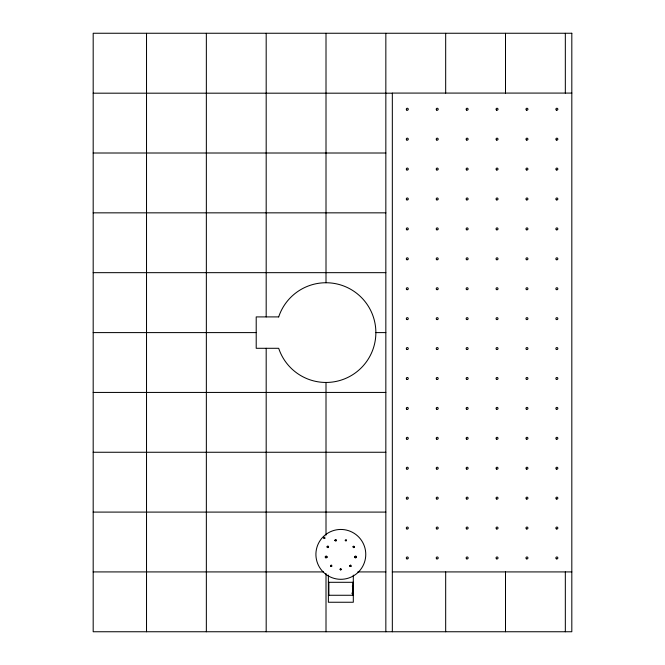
<?xml version="1.0" encoding="UTF-8"?>
<svg xmlns="http://www.w3.org/2000/svg" width="665" height="665" viewBox="0 0 665 665"><rect width="100%" height="100%" fill="white"/><g stroke="black" fill="none" stroke-linecap="round" stroke-linejoin="round"><path stroke-width="1" d="M326.848 557.046C326.648 558.384 326.814 555.774 326.856 556.954M340.148 569.065C342.583 567.91 339.009 568.858 340.563 570.03C342.35 568.5 341.594 570.021 340.148 569.614M323.597 538.55L324.977 537.104M328.061 547.627L328.635 546.896L327.754 547.636M353.93 547.636L354.512 546.697L353.655 547.636M571.817 93.083L392.333 93.083L392.333 631.75M93.183 93.183L392.333 93.183M93.183 153.008L385.841 153.008M93.183 212.842L385.841 212.842M93.183 272.667L385.841 272.667M93.183 332.6L256.208 332.6M375.866 332.6L385.841 332.6M93.183 392.433L385.841 392.433M93.183 452.258L385.841 452.258M93.183 512.092L385.841 512.092M93.183 571.917L323.572 571.917M357.82 571.917L385.841 571.917M392.333 571.917L571.817 571.917M328.377 582.299L353.306 582.299M328.377 595.266L353.306 595.266M323.581 537.087L324.994 538.5M565.333 33.35L565.333 93.083M565.333 571.917L565.333 631.75M505.5 33.35L505.5 93.083M505.5 571.917L505.5 631.75M445.675 33.35L445.675 93.083M445.675 571.917L445.675 631.75M385.841 33.35L385.841 631.75M353.306 575.117L353.306 602.249L328.377 602.249L328.377 575.117M352.807 582.299L352.807 595.266M328.876 582.299L328.876 595.266M326.008 33.35L326.008 282.741M326.008 382.458L326.008 535.15M326.008 573.579L326.008 631.75M266.183 33.35L266.183 316.906M266.183 348.294L266.183 631.75M206.35 33.35L206.35 631.75M146.524 33.35L146.524 631.75M352.342 585.99A11.97 11.97 0 0 1 351.976 593.654M330.48 565.79C330.995 567.586 333.265 564.984 330.971 566.538C329.158 564.435 334.046 565.15 330.488 565.774M334.985 540.288C335.742 541.817 337.654 539.98 335.143 540.795C334.304 538.825 338.344 539.689 334.985 540.288M349.715 565.782C350.123 568.068 352.151 564.302 350.862 566.464C347.812 566.065 352.841 564.011 349.724 565.732M325.368 556.913L325.792 557.652L326.64 557.503L325.376 557.112L326.424 556.306L325.368 556.913M327.147 546.838C327.537 548.342 326.673 546.056 327.878 546.156C329.624 547.328 327.537 545.342 327.147 546.838M345.218 540.263C346.399 542.889 347.296 538.027 345.226 540.188M353.057 546.838L353.481 547.578L353.265 546.381L354.487 546.63L353.73 546.164L353.057 546.813M354.827 556.913C355.75 558.292 357.305 557.004 354.877 557.253C355.484 555.632 357.255 556.58 354.827 556.913M571.817 33.25L93.183 33.25L93.183 631.75L571.817 631.75L571.817 33.25M278.685 316.906L256.208 316.906L256.208 348.294L278.685 348.294A49.858 49.858 0 0 0 355.401 372.874A49.858 49.858 0 0 0 355.401 292.326A49.858 49.858 0 0 0 278.685 316.906M328.377 575.973A24.929 24.929 0 0 0 365.767 554.386A24.929 24.929 0 0 0 328.377 532.79A24.929 24.929 0 0 0 328.377 575.973M325.684 557.719A0.856 0.856 0 0 0 326.964 556.979A0.856 0.856 0 0 0 325.684 556.239A0.856 0.856 0 0 0 325.684 557.719M355.143 557.719A0.856 0.856 0 0 0 356.423 556.979A0.856 0.856 0 0 0 355.143 556.239A0.856 0.856 0 0 0 355.143 557.719M406.789 439.166A0.998 0.998 0 0 0 408.285 438.301A0.998 0.998 0 0 0 406.789 437.437A0.998 0.998 0 0 0 406.789 439.166M556.364 409.249A0.998 0.998 0 0 0 557.86 408.385A0.998 0.998 0 0 0 556.364 407.52A0.998 0.998 0 0 0 556.364 409.249M556.364 379.333A0.998 0.998 0 0 0 557.86 378.468A0.998 0.998 0 0 0 556.364 377.604A0.998 0.998 0 0 0 556.364 379.333M556.364 558.824A0.998 0.998 0 0 0 557.86 557.96A0.998 0.998 0 0 0 556.364 557.095A0.998 0.998 0 0 0 556.364 558.824M556.364 199.841A0.998 0.998 0 0 0 557.86 198.976A0.998 0.998 0 0 0 556.364 198.112A0.998 0.998 0 0 0 556.364 199.841M556.364 289.591A0.998 0.998 0 0 0 557.86 288.726A0.998 0.998 0 0 0 556.364 287.862A0.998 0.998 0 0 0 556.364 289.591M556.364 259.674A0.998 0.998 0 0 0 557.86 258.81A0.998 0.998 0 0 0 556.364 257.945A0.998 0.998 0 0 0 556.364 259.674M556.364 498.991A0.998 0.998 0 0 0 557.86 498.127A0.998 0.998 0 0 0 556.364 497.262A0.998 0.998 0 0 0 556.364 498.991M556.364 169.924A0.998 0.998 0 0 0 557.86 169.068A0.998 0.998 0 0 0 556.364 168.203A0.998 0.998 0 0 0 556.364 169.924M556.364 469.074A0.998 0.998 0 0 0 557.86 468.218A0.998 0.998 0 0 0 556.364 467.354A0.998 0.998 0 0 0 556.364 469.074M556.364 439.166A0.998 0.998 0 0 0 557.86 438.301A0.998 0.998 0 0 0 556.364 437.437A0.998 0.998 0 0 0 556.364 439.166M556.364 349.416A0.998 0.998 0 0 0 557.86 348.551A0.998 0.998 0 0 0 556.364 347.687A0.998 0.998 0 0 0 556.364 349.416M556.364 319.499A0.998 0.998 0 0 0 557.86 318.643A0.998 0.998 0 0 0 556.364 317.779A0.998 0.998 0 0 0 556.364 319.499M556.364 110.099A0.998 0.998 0 0 0 557.86 109.235A0.998 0.998 0 0 0 556.364 108.37A0.998 0.998 0 0 0 556.364 110.099M556.364 229.757A0.998 0.998 0 0 0 557.86 228.893A0.998 0.998 0 0 0 556.364 228.029A0.998 0.998 0 0 0 556.364 229.757M556.364 140.016A0.998 0.998 0 0 0 557.86 139.151A0.998 0.998 0 0 0 556.364 138.287A0.998 0.998 0 0 0 556.364 140.016M556.364 528.908A0.998 0.998 0 0 0 557.86 528.043A0.998 0.998 0 0 0 556.364 527.179A0.998 0.998 0 0 0 556.364 528.908M526.447 379.333A0.998 0.998 0 0 0 527.944 378.468A0.998 0.998 0 0 0 526.447 377.604A0.998 0.998 0 0 0 526.447 379.333M526.447 498.991A0.998 0.998 0 0 0 527.944 498.127A0.998 0.998 0 0 0 526.447 497.262A0.998 0.998 0 0 0 526.447 498.991M526.447 409.249A0.998 0.998 0 0 0 527.944 408.385A0.998 0.998 0 0 0 526.447 407.52A0.998 0.998 0 0 0 526.447 409.249M526.447 140.016A0.998 0.998 0 0 0 527.944 139.151A0.998 0.998 0 0 0 526.447 138.287A0.998 0.998 0 0 0 526.447 140.016M526.447 528.908A0.998 0.998 0 0 0 527.944 528.043A0.998 0.998 0 0 0 526.447 527.179A0.998 0.998 0 0 0 526.447 528.908M526.447 349.416A0.998 0.998 0 0 0 527.944 348.551A0.998 0.998 0 0 0 526.447 347.687A0.998 0.998 0 0 0 526.447 349.416M526.447 110.099A0.998 0.998 0 0 0 527.944 109.235A0.998 0.998 0 0 0 526.447 108.37A0.998 0.998 0 0 0 526.447 110.099M526.447 229.757A0.998 0.998 0 0 0 527.944 228.893A0.998 0.998 0 0 0 526.447 228.029A0.998 0.998 0 0 0 526.447 229.757M526.447 469.074A0.998 0.998 0 0 0 527.944 468.218A0.998 0.998 0 0 0 526.447 467.354A0.998 0.998 0 0 0 526.447 469.074M526.447 259.674A0.998 0.998 0 0 0 527.944 258.81A0.998 0.998 0 0 0 526.447 257.945A0.998 0.998 0 0 0 526.447 259.674M526.447 439.166A0.998 0.998 0 0 0 527.944 438.301A0.998 0.998 0 0 0 526.447 437.437A0.998 0.998 0 0 0 526.447 439.166M526.447 289.591A0.998 0.998 0 0 0 527.944 288.726A0.998 0.998 0 0 0 526.447 287.862A0.998 0.998 0 0 0 526.447 289.591M526.447 169.924A0.998 0.998 0 0 0 527.944 169.068A0.998 0.998 0 0 0 526.447 168.203A0.998 0.998 0 0 0 526.447 169.924M526.447 199.841A0.998 0.998 0 0 0 527.944 198.976A0.998 0.998 0 0 0 526.447 198.112A0.998 0.998 0 0 0 526.447 199.841M526.447 558.824A0.998 0.998 0 0 0 527.944 557.96A0.998 0.998 0 0 0 526.447 557.095A0.998 0.998 0 0 0 526.447 558.824M526.447 319.499A0.998 0.998 0 0 0 527.944 318.643A0.998 0.998 0 0 0 526.447 317.779A0.998 0.998 0 0 0 526.447 319.499M496.531 379.333A0.998 0.998 0 0 0 498.027 378.468A0.998 0.998 0 0 0 496.531 377.604A0.998 0.998 0 0 0 496.531 379.333M496.531 140.016A0.998 0.998 0 0 0 498.027 139.151A0.998 0.998 0 0 0 496.531 138.287A0.998 0.998 0 0 0 496.531 140.016M496.531 199.841A0.998 0.998 0 0 0 498.027 198.976A0.998 0.998 0 0 0 496.531 198.112A0.998 0.998 0 0 0 496.531 199.841M496.531 169.924A0.998 0.998 0 0 0 498.027 169.068A0.998 0.998 0 0 0 496.531 168.203A0.998 0.998 0 0 0 496.531 169.924M496.531 409.249A0.998 0.998 0 0 0 498.027 408.385A0.998 0.998 0 0 0 496.531 407.52A0.998 0.998 0 0 0 496.531 409.249M496.531 259.674A0.998 0.998 0 0 0 498.027 258.81A0.998 0.998 0 0 0 496.531 257.945A0.998 0.998 0 0 0 496.531 259.674M496.531 528.908A0.998 0.998 0 0 0 498.027 528.043A0.998 0.998 0 0 0 496.531 527.179A0.998 0.998 0 0 0 496.531 528.908M496.531 469.074A0.998 0.998 0 0 0 498.027 468.218A0.998 0.998 0 0 0 496.531 467.354A0.998 0.998 0 0 0 496.531 469.074M496.531 349.416A0.998 0.998 0 0 0 498.027 348.551A0.998 0.998 0 0 0 496.531 347.687A0.998 0.998 0 0 0 496.531 349.416M496.531 110.099A0.998 0.998 0 0 0 498.027 109.235A0.998 0.998 0 0 0 496.531 108.37A0.998 0.998 0 0 0 496.531 110.099M496.531 229.757A0.998 0.998 0 0 0 498.027 228.893A0.998 0.998 0 0 0 496.531 228.029A0.998 0.998 0 0 0 496.531 229.757M496.531 289.591A0.998 0.998 0 0 0 498.027 288.726A0.998 0.998 0 0 0 496.531 287.862A0.998 0.998 0 0 0 496.531 289.591M496.531 498.991A0.998 0.998 0 0 0 498.027 498.127A0.998 0.998 0 0 0 496.531 497.262A0.998 0.998 0 0 0 496.531 498.991M496.531 439.166A0.998 0.998 0 0 0 498.027 438.301A0.998 0.998 0 0 0 496.531 437.437A0.998 0.998 0 0 0 496.531 439.166M496.531 558.824A0.998 0.998 0 0 0 498.027 557.96A0.998 0.998 0 0 0 496.531 557.095A0.998 0.998 0 0 0 496.531 558.824M496.531 319.499A0.998 0.998 0 0 0 498.027 318.643A0.998 0.998 0 0 0 496.531 317.779A0.998 0.998 0 0 0 496.531 319.499M466.622 409.249A0.998 0.998 0 0 0 468.118 408.385A0.998 0.998 0 0 0 466.622 407.52A0.998 0.998 0 0 0 466.622 409.249M466.622 199.841A0.998 0.998 0 0 0 468.118 198.976A0.998 0.998 0 0 0 466.622 198.112A0.998 0.998 0 0 0 466.622 199.841M466.622 229.757A0.998 0.998 0 0 0 468.118 228.893A0.998 0.998 0 0 0 466.622 228.029A0.998 0.998 0 0 0 466.622 229.757M466.622 498.991A0.998 0.998 0 0 0 468.118 498.127A0.998 0.998 0 0 0 466.622 497.262A0.998 0.998 0 0 0 466.622 498.991M466.622 469.074A0.998 0.998 0 0 0 468.118 468.218A0.998 0.998 0 0 0 466.622 467.354A0.998 0.998 0 0 0 466.622 469.074M466.622 439.166A0.998 0.998 0 0 0 468.118 438.301A0.998 0.998 0 0 0 466.622 437.437A0.998 0.998 0 0 0 466.622 439.166M466.622 349.416A0.998 0.998 0 0 0 468.118 348.551A0.998 0.998 0 0 0 466.622 347.687A0.998 0.998 0 0 0 466.622 349.416M466.622 319.499A0.998 0.998 0 0 0 468.118 318.643A0.998 0.998 0 0 0 466.622 317.779A0.998 0.998 0 0 0 466.622 319.499M466.622 110.099A0.998 0.998 0 0 0 468.118 109.235A0.998 0.998 0 0 0 466.622 108.37A0.998 0.998 0 0 0 466.622 110.099M466.622 558.824A0.998 0.998 0 0 0 468.118 557.96A0.998 0.998 0 0 0 466.622 557.095A0.998 0.998 0 0 0 466.622 558.824M466.622 379.333A0.998 0.998 0 0 0 468.118 378.468A0.998 0.998 0 0 0 466.622 377.604A0.998 0.998 0 0 0 466.622 379.333M466.622 140.016A0.998 0.998 0 0 0 468.118 139.151A0.998 0.998 0 0 0 466.622 138.287A0.998 0.998 0 0 0 466.622 140.016M466.622 169.924A0.998 0.998 0 0 0 468.118 169.068A0.998 0.998 0 0 0 466.622 168.203A0.998 0.998 0 0 0 466.622 169.924M466.622 259.674A0.998 0.998 0 0 0 468.118 258.81A0.998 0.998 0 0 0 466.622 257.945A0.998 0.998 0 0 0 466.622 259.674M466.622 528.908A0.998 0.998 0 0 0 468.118 528.043A0.998 0.998 0 0 0 466.622 527.179A0.998 0.998 0 0 0 466.622 528.908M466.622 289.591A0.998 0.998 0 0 0 468.118 288.726A0.998 0.998 0 0 0 466.622 287.862A0.998 0.998 0 0 0 466.622 289.591M436.706 498.991A0.998 0.998 0 0 0 438.202 498.127A0.998 0.998 0 0 0 436.706 497.262A0.998 0.998 0 0 0 436.706 498.991M436.706 558.824A0.998 0.998 0 0 0 438.202 557.96A0.998 0.998 0 0 0 436.706 557.095A0.998 0.998 0 0 0 436.706 558.824M436.706 199.841A0.998 0.998 0 0 0 438.202 198.976A0.998 0.998 0 0 0 436.706 198.112A0.998 0.998 0 0 0 436.706 199.841M436.706 140.016A0.998 0.998 0 0 0 438.202 139.151A0.998 0.998 0 0 0 436.706 138.287A0.998 0.998 0 0 0 436.706 140.016M436.706 379.333A0.998 0.998 0 0 0 438.202 378.468A0.998 0.998 0 0 0 436.706 377.604A0.998 0.998 0 0 0 436.706 379.333M436.706 229.757A0.998 0.998 0 0 0 438.202 228.893A0.998 0.998 0 0 0 436.706 228.029A0.998 0.998 0 0 0 436.706 229.757M436.706 349.416A0.998 0.998 0 0 0 438.202 348.551A0.998 0.998 0 0 0 436.706 347.687A0.998 0.998 0 0 0 436.706 349.416M436.706 528.908A0.998 0.998 0 0 0 438.202 528.043A0.998 0.998 0 0 0 436.706 527.179A0.998 0.998 0 0 0 436.706 528.908M436.706 110.099A0.998 0.998 0 0 0 438.202 109.235A0.998 0.998 0 0 0 436.706 108.37A0.998 0.998 0 0 0 436.706 110.099M436.706 259.674A0.998 0.998 0 0 0 438.202 258.81A0.998 0.998 0 0 0 436.706 257.945A0.998 0.998 0 0 0 436.706 259.674M436.706 469.074A0.998 0.998 0 0 0 438.202 468.218A0.998 0.998 0 0 0 436.706 467.354A0.998 0.998 0 0 0 436.706 469.074M436.706 439.166A0.998 0.998 0 0 0 438.202 438.301A0.998 0.998 0 0 0 436.706 437.437A0.998 0.998 0 0 0 436.706 439.166M436.706 409.249A0.998 0.998 0 0 0 438.202 408.385A0.998 0.998 0 0 0 436.706 407.52A0.998 0.998 0 0 0 436.706 409.249M436.706 169.924A0.998 0.998 0 0 0 438.202 169.068A0.998 0.998 0 0 0 436.706 168.203A0.998 0.998 0 0 0 436.706 169.924M436.706 289.591A0.998 0.998 0 0 0 438.202 288.726A0.998 0.998 0 0 0 436.706 287.862A0.998 0.998 0 0 0 436.706 289.591M436.706 319.499A0.998 0.998 0 0 0 438.202 318.643A0.998 0.998 0 0 0 436.706 317.779A0.998 0.998 0 0 0 436.706 319.499M406.789 409.249A0.998 0.998 0 0 0 408.285 408.385A0.998 0.998 0 0 0 406.789 407.52A0.998 0.998 0 0 0 406.789 409.249M406.789 558.824A0.998 0.998 0 0 0 408.285 557.96A0.998 0.998 0 0 0 406.789 557.095A0.998 0.998 0 0 0 406.789 558.824M406.789 199.841A0.998 0.998 0 0 0 408.285 198.976A0.998 0.998 0 0 0 406.789 198.112A0.998 0.998 0 0 0 406.789 199.841M406.789 319.499A0.998 0.998 0 0 0 408.285 318.643A0.998 0.998 0 0 0 406.789 317.779A0.998 0.998 0 0 0 406.789 319.499M406.789 140.016A0.998 0.998 0 0 0 408.285 139.151A0.998 0.998 0 0 0 406.789 138.287A0.998 0.998 0 0 0 406.789 140.016M406.789 528.908A0.998 0.998 0 0 0 408.285 528.043A0.998 0.998 0 0 0 406.789 527.179A0.998 0.998 0 0 0 406.789 528.908M406.789 469.074A0.998 0.998 0 0 0 408.285 468.218A0.998 0.998 0 0 0 406.789 467.354A0.998 0.998 0 0 0 406.789 469.074M406.789 349.416A0.998 0.998 0 0 0 408.285 348.551A0.998 0.998 0 0 0 406.789 347.687A0.998 0.998 0 0 0 406.789 349.416M406.789 289.591A0.998 0.998 0 0 0 408.285 288.726A0.998 0.998 0 0 0 406.789 287.862A0.998 0.998 0 0 0 406.789 289.591M406.789 110.099A0.998 0.998 0 0 0 408.285 109.235A0.998 0.998 0 0 0 406.789 108.37A0.998 0.998 0 0 0 406.789 110.099M406.789 229.757A0.998 0.998 0 0 0 408.285 228.893A0.998 0.998 0 0 0 406.789 228.029A0.998 0.998 0 0 0 406.789 229.757M406.789 259.674A0.998 0.998 0 0 0 408.285 258.81A0.998 0.998 0 0 0 406.789 257.945A0.998 0.998 0 0 0 406.789 259.674M406.789 379.333A0.998 0.998 0 0 0 408.285 378.468A0.998 0.998 0 0 0 406.789 377.604A0.998 0.998 0 0 0 406.789 379.333M406.789 169.924A0.998 0.998 0 0 0 408.285 169.068A0.998 0.998 0 0 0 406.789 168.203A0.998 0.998 0 0 0 406.789 169.924M406.789 498.991A0.998 0.998 0 0 0 408.285 498.127A0.998 0.998 0 0 0 406.789 497.262A0.998 0.998 0 0 0 406.789 498.991"/></g></svg>
